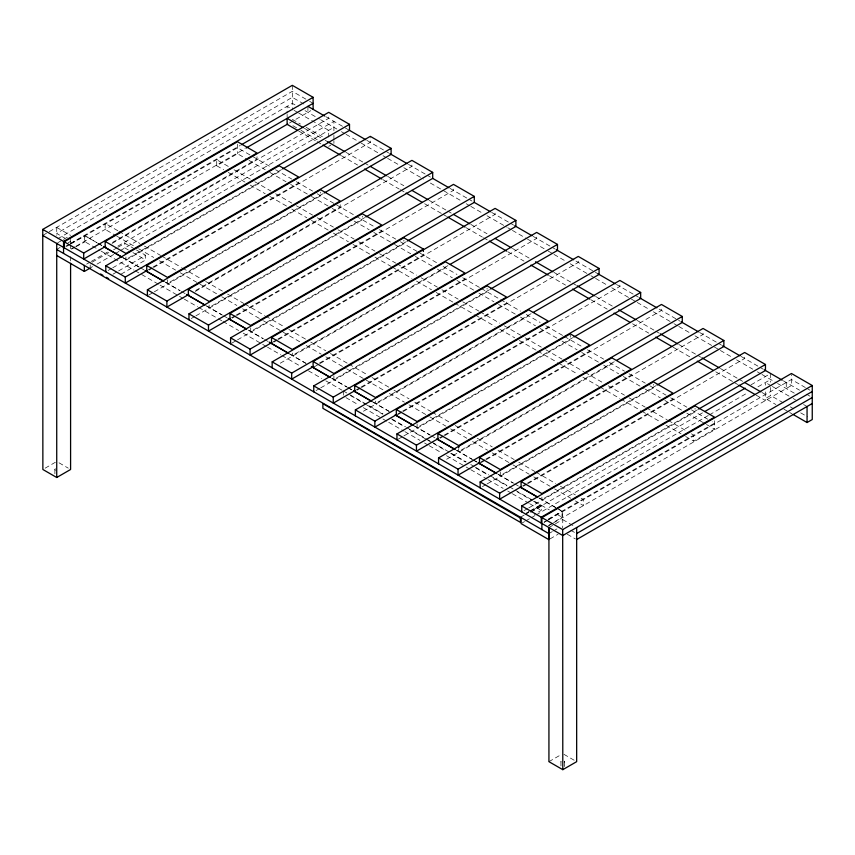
<?xml version="1.0" encoding="UTF-8"?>
<svg xmlns="http://www.w3.org/2000/svg" width="855" height="855" viewBox="0 0 855 855"><rect width="100%" height="100%" fill="white"/><g stroke="black" fill="none" stroke-linecap="round" stroke-linejoin="round"><path stroke-width="0.64" stroke-dasharray="4.28 3.21" d="M533.456 509.719L540.381 505.711L540.51 504.931L541.247 505.711L533.477 501.222M544.122 522.213L547.478 520.15M548.6 519.466L562.013 511.215L557.396 508.543M548.6 525.472L562.013 517.222L562.013 511.215M42.75 235.414L292.314 91.325L308.495 100.666M57.766 238.748L292.314 103.337L298.096 106.672M57.766 242.756L62.394 240.084M63.548 239.421L68.165 236.75M56.612 249.425L60.085 247.426M68.165 242.756L70.484 241.42M70.484 243.419L240.319 145.361M66.508 246.464L69.971 244.466M71.125 243.793L237.508 147.733L271.003 167.078M71.638 248.762L75.101 246.753M76.255 246.09L244.947 148.695M289.428 123.013L310.803 110.669M228.264 166.415L216.71 159.746L216.71 165.752L237.508 153.74L247.907 159.746M112.582 242.382L257.002 158.998L257.002 156.593M112.058 243.429L328.715 118.343L328.715 114.741M86.654 264.099L90.117 262.1M91.282 261.427L107.452 252.097M117.851 246.09L333.91 121.346L333.91 134.021M92.19 262.154L109.087 252.396M113.587 249.799L116.975 247.843M118.097 247.202L124.851 243.29L135.25 249.297M90.192 267.978L92.5 266.642M97.053 264.099L114.388 254.095M115.543 253.422L119.005 251.423M120.234 250.633L333.91 127.352M281.519 169.611L125.942 259.428L125.942 257.024M108.104 270.479L111.567 268.481M112.721 267.807L279.104 171.748L279.104 169.354M328.715 146.365L330.789 145.158M112.988 274.166L117.488 271.559M118.621 270.907L145.649 255.303L145.649 259.973L120.234 274.647M148.396 269.731L151.859 267.722M153.024 267.059L298.598 183.013L298.598 180.608M149.037 270.105L152.5 268.107M153.654 267.444L370.311 142.357L370.311 137.559M323.115 193.625L167.537 283.443L167.537 279.841M148.546 295.157L153.163 292.496M154.317 291.822L320.7 195.763L320.7 192.161M195.774 290.411L340.194 207.028L340.194 203.426M195.25 291.459L411.907 166.372L411.907 162.771M364.711 217.64L209.133 307.458L209.133 305.053M191.296 318.509L194.758 316.51M195.913 315.837L362.296 219.778L362.296 216.176M231.587 317.761L235.05 315.752M236.204 315.089L381.79 231.042L381.79 227.441M232.229 318.135L235.691 316.136M236.835 315.474L453.492 190.387L453.492 186.785M406.296 241.655L250.718 331.473L250.718 327.871M231.726 343.186L236.354 340.525M237.508 339.852L403.891 243.793L403.891 240.191M45.176 468.155L55.575 462.16M273.183 341.776L276.646 339.766M277.8 339.104L423.385 255.057L423.385 252.653M273.824 342.15L277.287 340.151M278.431 339.488L495.088 214.402L495.088 210.8M447.892 265.67L292.314 355.488L292.314 353.083M280.258 363.204L445.476 267.807L445.476 264.206M319.396 363.119L464.981 279.072L464.981 275.46M314.266 366.827L318.872 364.166M320.026 363.503L536.684 238.417L536.684 234.815M489.488 289.685L333.91 379.502L333.91 375.901M316.072 390.553L319.546 388.544M320.7 387.881L487.072 291.822L487.072 288.221M356.375 389.805L359.837 387.796M360.992 387.133L506.577 303.076L506.577 300.682M357.016 390.179L360.468 388.181M361.622 387.518L578.279 262.432L578.279 258.83M531.083 313.7L375.505 403.517L375.505 401.113M363.45 411.234L528.668 315.837L528.668 312.235M397.96 413.809L401.433 411.811M402.587 411.148L548.173 327.091L548.173 323.489M397.457 414.857L402.064 412.196M403.218 411.533L619.875 286.446L619.875 282.845M572.679 337.714L417.101 427.532L417.101 423.93M398.109 439.246L402.726 436.574M403.891 435.911L570.264 339.852L570.264 335.053M439.555 437.824L443.029 435.826M444.183 435.163L589.758 351.106L589.758 348.712M440.207 438.209L443.66 436.21M444.814 435.548L661.471 310.461L661.471 306.86M614.275 361.718L458.697 451.547L458.697 449.142M446.641 459.263L611.859 363.867L611.859 360.265M481.151 461.839L484.625 459.84M485.779 459.178L631.353 375.121L631.353 371.519M480.649 462.886L485.255 460.225M486.41 459.563L703.067 334.476L703.067 330.874M655.87 385.733L500.293 475.562L500.293 471.96M482.455 486.613L485.918 484.603M487.072 483.941L653.455 387.881L653.455 384.28M522.747 485.854L526.21 483.855M527.375 483.193L672.949 399.135L672.949 396.741M523.388 486.239L526.851 484.24M528.005 483.577L744.662 358.491L744.662 354.889M697.466 409.748L541.888 499.577L541.888 497.172M524.051 510.627L527.514 508.618M528.668 507.956L695.051 411.896L695.051 408.295M526.648 512.936L528.956 511.6M530.111 510.937L540.51 504.931M526.52 513.214L528.828 511.878M529.982 511.215L540.381 505.209M520.738 517.051L524.211 515.052M525.365 514.379L528.828 512.38M530.72 511.995L702.489 412.858M751.011 384.836L769.5 374.169M530.848 512.22L541.247 506.213L541.247 510.382L534.322 514.379M522.245 522.918L524.553 521.593M525.707 520.919L530.335 518.248M531.489 517.585L534.952 515.586M536.106 514.913L708.261 415.519M709.415 414.857L747.548 392.84M757.947 386.845L770.654 379.502M548.173 519.209L714.545 423.15L712.236 421.825M544.197 522.255L547.66 520.257M548.814 519.584L791.452 379.502L805.314 387.507M783.362 402.855L770.654 395.512L765.46 398.516L775.859 404.522M685.667 436.499L693.747 441.169L714.545 429.157L714.545 419.549M548.814 525.59L552.287 523.591M553.442 522.918L791.452 385.509L791.452 374.704M548.931 527.524L562.793 519.519L562.686 527.995M548.814 533.595L552.287 531.596M553.442 530.923L556.904 528.924M549.968 538.928L558.058 534.257M548.931 761.666L561.639 754.334M65.803 246.197L69.191 244.359M70.324 243.75L84.998 235.788L96.54 242.457M71.446 249.136L74.834 247.309M75.967 246.689L84.998 241.794L84.998 235.788M309.649 101.339L313.112 103.337M806.468 388.17L809.942 390.179M303.867 104L292.314 97.331L56.612 233.415L64.702 238.085M325.819 116.675L349.513 130.355M366.838 140.359L388.79 153.034M408.434 164.374L430.386 177.049M450.029 188.389L471.981 201.064M491.625 212.403L513.577 225.079M533.221 236.418L555.173 249.094M575.971 261.096L599.077 274.444M616.412 284.448L638.364 297.123M659.162 309.125L679.96 321.138M699.593 332.477L721.556 345.153M741.189 356.492L763.141 369.168M783.362 380.838L799.543 390.179M806.468 394.176L809.942 396.175M305.032 110.669L319.471 119.016M320.625 119.679L336.806 129.02M341.423 131.691L344.886 133.69M346.04 134.353L359.912 142.357M361.067 143.031L378.391 153.034M383.019 155.706L386.481 157.705M387.636 158.367L399.189 165.036M403.817 167.708L423.46 179.048M430.386 183.056L461.582 201.064M466.21 203.725L469.673 205.734M470.827 206.397L482.38 213.066M487.008 215.738L506.641 227.077M507.806 227.74L511.269 229.749M512.423 230.412L526.285 238.417M527.439 239.079L547.082 250.43M548.237 251.092L552.864 253.764M554.019 254.427L565.572 261.096M570.189 263.768L589.832 275.107M590.987 275.77L594.46 277.779M595.614 278.441L607.168 285.11M611.785 287.782L630.274 298.448M631.428 299.122L636.056 301.794M637.21 302.456L648.763 309.125M653.38 311.797L673.024 323.137M674.178 323.799L677.641 325.808M678.806 326.471L690.359 333.14M694.976 335.812L719.237 349.813M720.391 350.486L731.944 357.155M736.572 359.827L752.742 369.168M757.37 371.829L760.832 373.827M761.987 374.501L776.436 382.837M777.59 383.5L797.234 394.85M289.428 107.677L287.12 106.341L287.12 113.01M294.056 110.338L297.519 112.347M298.673 113.01L328.715 130.355L328.715 137.024M771.231 385.84L765.46 382.506L765.46 385.178M772.386 386.503L792.029 397.842M793.183 398.516L795.492 399.851M803.582 404.522L807.056 406.52M292.314 119.347L300.404 124.018M306.186 127.352L322.356 136.693M790.298 406.852L793.761 408.85M800.697 412.858L807.633 416.855M304.444 128.346L320.625 137.687M325.242 140.359L327.561 141.695M346.04 152.361L363.375 162.375M364.529 163.038L367.992 165.036M387.636 176.376L403.817 185.717M429.231 200.391L446.567 210.405M447.721 211.067L451.184 213.066M470.827 224.405L487.008 233.746M512.423 248.42L529.758 258.434M554.019 272.435L571.343 282.439M572.508 283.112L575.971 285.11M595.614 296.45L612.939 306.453M637.21 320.465L654.535 330.468M655.689 331.142L659.162 333.14M678.806 344.48L700.758 357.155M720.391 368.494L737.726 378.498M738.88 379.171L743.508 381.832M761.987 392.509L765.46 394.508M292.891 125.685L299.827 129.682M300.981 130.355L317.162 139.696M783.939 409.192L788.567 411.854M789.721 412.527L792.029 413.852M298.673 131.018L316.008 141.022M317.162 141.695L321.779 144.356M341.423 155.706L357.593 165.036M383.019 179.71L399.189 189.051M400.343 189.725L404.971 192.386M424.614 203.725L441.939 213.739M443.093 214.402L446.567 216.4M466.21 227.74L482.38 237.081M483.535 237.754L488.162 240.415M507.806 251.755L523.976 261.096M549.391 275.77L565.572 285.11M590.987 299.784L607.168 309.125M632.582 323.799L648.763 333.14M673.024 347.151L690.359 357.155M715.774 371.829L733.109 381.832M734.263 382.506L737.726 384.504M756.215 395.181L765.46 400.514L765.46 390.511M275.62 169.75L291.801 179.08M296.311 181.688L312.588 191.082M317.205 193.754L355.327 215.759M356.482 216.422L373.806 226.425M379.492 229.717L395.747 239.101M400.375 241.762L437.333 263.105M443.104 266.439L456.965 274.444M462.683 277.747L480.072 287.782M481.226 288.445L520.492 311.124M526.274 314.458L540.136 322.463M545.875 325.776L563.231 335.791M564.386 336.464L582.886 347.141M587.471 349.781L603.662 359.132M609.433 362.467L624.471 371.156M629.066 373.795L645.247 383.136M649.864 385.808L666.066 395.17M670.651 397.81L686.822 407.151M691.449 409.812L707.662 419.185M249.062 160.409L265.232 169.75M269.849 172.411L286.019 181.752M290.636 184.413L310.28 195.752M311.434 196.426L331.067 207.754M332.221 208.428L348.391 217.758M354.173 221.092L369.189 229.76M373.806 232.432L393.439 243.771M394.593 244.434L410.763 253.775M415.391 256.436L432.716 266.439M437.333 269.111L452.348 277.779M456.965 280.451L474.29 290.454M478.918 293.115L493.934 301.783M498.551 304.455L515.875 314.458M520.492 317.12L535.508 325.798M540.136 328.459L557.46 338.462M562.077 341.134L577.093 349.802M581.71 352.463L599.045 362.467M603.662 365.138L618.678 373.806M623.295 376.478L644.093 388.48M645.247 389.143L660.263 397.81M664.88 400.482L682.205 410.486M686.822 413.157L705.311 423.824M706.465 424.486L714.545 429.157M234.035 169.75L250.205 179.08M254.833 181.752L271.003 191.093M275.62 193.754L291.79 203.095M296.407 205.756L312.577 215.097M317.205 217.758L333.375 227.099M337.992 229.771L354.162 239.101M358.779 241.773L374.95 251.103M379.577 253.775L395.747 263.105M396.902 263.778L416.535 275.118M421.152 277.779L437.322 287.12M441.95 289.781L458.12 299.122M462.737 301.783L478.907 311.124M480.061 311.786L499.694 323.126M504.322 325.798L520.492 335.128M525.109 337.8L541.279 347.13M545.907 349.802L562.077 359.143M563.231 359.805L584.018 371.807M585.173 372.47L603.651 383.147M608.279 385.808L624.449 395.149M629.066 397.821L645.236 407.151M646.391 407.824L667.178 419.826M668.343 420.489L685.667 430.493M691.439 433.827L693.747 435.163L693.747 441.169M216.71 165.752L223.636 169.75M228.264 172.421L245.588 182.425M250.205 185.086L265.221 193.754M269.838 196.426L287.173 206.429M291.79 209.09L306.806 217.769M311.423 220.43L328.748 230.433M333.375 233.105L348.391 241.773M353.008 244.434L370.333 254.437M374.95 257.109L391.12 266.45M392.274 267.113L411.918 278.452M416.535 281.113L431.551 289.781M436.168 292.453L453.492 302.456M454.657 303.119L474.29 314.458M475.444 315.132L495.077 326.46M499.694 329.132L514.71 337.8M519.338 340.472L536.662 350.475M537.816 351.138L557.449 362.477M558.604 363.14L577.093 373.806M582.864 377.141L599.034 386.481M600.189 387.144L619.822 398.483M620.976 399.157L640.619 410.486M641.774 411.159L660.252 421.825M666.024 425.159L681.04 433.827M117.851 230.743L105.144 223.412L105.144 229.407L115.543 235.414M119.005 231.416L139.803 243.419M144.431 246.09L160.601 255.431M161.755 256.094L181.399 267.433M182.553 268.107L201.043 278.773M205.66 281.445L222.995 291.448M227.612 294.12L243.793 303.461M244.947 304.124L264.59 315.463M265.745 316.126L284.234 326.802M288.851 329.474L306.186 339.478M310.803 342.15L325.819 350.817M330.447 353.489L347.782 363.493M348.936 364.155L367.415 374.832M372.043 377.504L389.367 387.507M393.995 390.179L409.011 398.847M414.793 402.181L430.963 411.522M432.117 412.185L450.606 422.862M455.234 425.534L472.559 435.537M477.186 438.209L492.202 446.876M497.984 450.211L514.154 459.552M518.782 462.224L534.952 471.554M536.106 472.227L555.75 483.567M560.367 486.228L575.394 494.906M581.165 498.241L583.484 499.577L583.484 505.583L575.394 500.912M116.697 236.087L137.495 248.089M138.649 248.762L153.665 257.43M159.447 260.764L175.617 270.105M180.245 272.766L198.734 283.443M199.888 284.116L217.213 294.12M221.84 296.781L236.856 305.459M242.638 308.794L262.282 320.133M263.436 320.796L281.915 331.473M283.069 332.135L300.404 342.15M306.186 345.484L321.202 354.152M325.819 356.824L345.463 368.163M346.617 368.826L365.106 379.502M366.261 380.165L383.596 390.179M389.367 393.514L404.394 402.181M409.011 404.853L428.654 416.193M429.809 416.855L445.989 426.196M450.606 428.868L466.787 438.209M472.559 441.543L487.585 450.211M492.202 452.883L511.846 464.222M513 464.885L529.181 474.226M533.798 476.898L549.968 486.228M554.596 488.9L570.766 498.241M136.415 249.97L145.649 255.303M128.325 249.97L124.851 247.961L124.851 243.29M132.942 252.631L145.649 259.973M97.053 242.756L84.346 235.414L84.346 241.42L100.014 250.462M98.207 243.419L102.835 246.09M122.468 257.43L138.649 266.771M165.218 282.107L180.245 290.786M181.399 291.448L186.016 294.12M206.814 306.122L221.84 314.8M248.41 330.137L263.436 338.815M264.59 339.478L268.053 341.476M290.005 354.152L306.186 363.493M331.601 378.166L346.617 386.845M347.782 387.507L352.399 390.179M373.197 402.181L389.367 411.522M414.793 426.196L429.809 434.864M456.388 450.211L472.559 459.552M473.713 460.214L477.186 462.224M497.984 474.226L513 482.893M539.569 498.241L555.75 507.581M556.904 508.244L562.686 511.579L562.686 517.585L554.596 512.915M97.694 243.13L102.322 245.791M123.109 257.793L139.28 267.134M140.434 267.797L143.897 269.806M165.849 282.471L179.71 290.476M206.269 305.812L222.439 315.153M223.593 315.816L227.067 317.814M249.008 330.49L262.87 338.495M289.428 353.831L305.598 363.161M332.168 378.509L347.183 387.176M348.338 387.839L351.8 389.837M372.598 401.85L388.769 411.18M414.173 425.854L430.343 435.195M431.497 435.858L434.971 437.856M456.912 450.532L471.928 459.199M473.082 459.862L476.545 461.86M498.497 474.536L513.502 483.203M514.667 483.877L519.284 486.538M538.917 497.877L556.242 507.881M101.168 251.135L134.032 270.105M135.186 270.768L158.912 284.48M160.067 285.143L183.173 298.481M184.327 299.143L197.569 306.795M198.734 307.458L217.213 318.135M218.367 318.797L221.84 320.796M222.995 321.469L238.609 330.49M243.237 333.161L266.332 346.499M267.487 347.162L280.761 354.825M281.915 355.488L300.404 366.164M308.495 370.835L321.769 378.509M325.819 380.838L342 390.179M343.154 390.842L382.987 413.852M391.686 418.865L405.548 426.859M406.702 427.532L430.963 441.543M432.117 442.206L466.146 461.871M470.774 464.532L474.236 466.531M475.391 467.204L488.739 474.888M489.894 475.562L514.154 489.573M515.309 490.236L549.316 509.879M350.582 395.63L365.534 404.265M366.677 404.928L382.784 414.226M391.985 419.538L404.639 426.837M409.246 429.499L426.495 439.459M427.65 440.122L432.256 442.783M433.399 443.446L446.054 450.756M450.66 453.407L465.612 462.042M475.968 468.016L488.622 475.327M493.217 477.977L507.026 485.95M517.382 491.924L532.334 500.56M540.381 505.711L541.247 506.213M56.612 227.409L70.591 235.349M562.686 519.584L574.239 526.253M345.986 397.65L358.694 404.981M363.322 407.653L381.8 418.33M382.955 418.993L387.582 421.665M388.736 422.327L403.752 430.995M404.917 431.668L419.933 440.336M424.55 443.008L428.024 445.006M429.178 445.679L441.885 453.011M446.502 455.683L464.992 466.36M466.146 467.022L469.619 469.021M470.774 469.694L486.944 479.024M488.098 479.698L503.125 488.365M507.742 491.037L511.205 493.036M512.369 493.709L528.54 503.039M529.694 503.713L541.247 510.382M570.766 530.26L575.394 532.932M567.303 534.257L575.394 538.928M59.038 462.822L68.282 468.155M563.947 754.334L575.501 761.003M786.258 382.506L786.258 388.512M770.654 373.496L770.654 382.174M770.654 387.507L770.654 395.512M564.631 761.666L564.631 766.668M560.955 761.666L560.955 766.668M343.678 391.643L343.678 395.149M333.91 135.357L333.91 139.354M333.91 140.69L333.91 143.362M307.918 106.341L307.918 112.347M292.314 85.329L292.314 110.006M287.12 114.346L287.12 117.007M237.508 144.132L237.508 153.74M90.192 264.847L90.192 266.931M70.591 239.347L70.484 243.825M70.591 244.658L70.591 248.655M70.591 256.639L70.591 261.961M56.729 227.345L56.729 235.328M54.891 469.491L54.891 474.493A1.838 1.058 0 0 1 55.425 473.745M55.425 470.25A1.838 1.058 0 0 1 55.425 468.743M564.386 761.142A1.838 1.058 0 0 1 564.386 762.2M561.019 761.944A1.838 1.058 0 0 1 561.019 761.399M564.386 766.144A1.838 1.058 0 0 1 564.567 766.401"/><path stroke-width="1.28" d="M70.591 263.287L70.591 469.491L56.729 477.496L42.868 469.491L42.75 229.407L292.314 85.329L313.112 97.331L313.112 109.344M42.75 229.407L63.548 241.42L313.112 97.331M64.2 241.794L237.508 141.738L257.002 152.992L83.694 253.048L64.2 241.794L64.2 247.8M241.484 144.698L313.112 103.337M246.101 148.033L287.697 124.018M105.144 247.426L105.144 241.42L328.715 112.336L349.513 124.349L349.513 130.355L282.674 168.948M105.646 246.379L83.694 259.054L83.694 253.048M56.612 255.431L84.346 271.441L90.117 268.107M349.513 124.349L125.942 253.422L105.144 241.42M105.796 265.809L279.104 165.752L298.598 177.006L125.29 277.063L105.796 265.809L105.796 271.815M146.739 271.441L146.739 265.435L370.311 136.351L391.109 148.364L391.109 154.37L324.259 192.952M147.242 270.394L125.29 283.069L125.29 277.063M391.109 148.364L167.537 277.437L146.739 265.435M147.391 289.824L320.7 189.767L340.194 201.021L166.885 301.078L147.391 289.824L147.391 295.83M188.335 295.456L188.335 289.45L411.907 160.366L432.694 172.379L432.694 178.385L365.855 216.967M188.837 294.409L166.885 307.084L166.885 301.078M432.694 172.379L209.133 301.452L188.335 289.45M188.976 313.838L362.296 213.782L381.79 225.036L208.481 325.092L188.976 313.838L188.976 319.845M229.931 319.471L229.931 313.464L453.492 184.381L474.29 196.394L474.29 202.4L407.45 240.982M230.433 318.423L208.481 331.099L208.481 325.092M474.29 196.394L250.718 325.466L229.931 313.464M230.572 343.86L230.572 337.853L403.891 237.797L423.385 249.051L423.385 251.456M230.572 337.853L250.077 349.107L423.385 249.051M271.516 343.486L271.516 337.479L495.088 208.396L515.886 220.408L515.886 226.415L450.2 264.334M272.029 342.438L250.077 355.114L250.077 349.107M515.886 220.408L292.314 349.481L271.516 337.479M272.168 361.868L445.476 261.812L464.981 273.066L291.673 373.122L272.168 361.868L272.168 367.874M313.112 367.49L313.112 361.494L536.684 232.41L557.481 244.423L557.481 250.43L490.642 289.011M313.625 366.453L291.673 379.128L291.673 373.122M557.481 244.423L333.91 373.496L313.112 361.494M313.764 385.883L487.072 285.816L506.577 297.08L333.258 397.137L313.764 385.883L313.764 391.889M354.707 391.505L354.707 385.509L578.279 256.425L599.077 268.438L599.077 274.444L533.392 312.364M355.21 390.468L333.258 403.143L333.258 397.137M599.077 268.438L375.505 397.511L354.707 385.509M355.359 409.898L528.668 309.831L548.173 321.095L374.853 421.152L355.359 409.898L355.359 415.904M396.303 415.519L396.303 409.524L619.875 280.44L640.673 292.453L640.673 298.448L573.833 337.041M396.805 414.483L374.853 427.158L374.853 421.152M640.673 292.453L417.101 421.526L396.303 409.524M396.955 433.913L570.264 333.845L589.758 345.11L416.449 445.166L396.955 433.913L396.955 439.908M437.899 439.534L437.899 433.538L661.471 304.455L682.269 316.468L682.269 322.463L616.583 360.393M438.401 438.497L416.449 451.173L416.449 445.166M437.899 433.538L458.697 445.541L682.269 316.468M438.551 457.927L611.859 357.86L631.353 369.125L458.045 469.181L438.551 457.927L438.551 463.923M479.495 463.549L479.495 457.553L703.067 328.47L723.864 340.482L723.864 346.478L657.025 385.071M479.997 462.512L458.045 475.188L458.045 469.181M723.864 340.482L500.293 469.555L479.495 457.553M480.147 481.942L653.455 381.875L672.949 393.14L499.641 493.196L480.147 481.942L480.147 487.938M521.09 487.564L521.09 481.568L744.662 352.484L765.46 364.497L765.46 370.493L698.62 409.085M521.593 486.527L499.641 499.202L499.641 493.196M765.46 364.497L541.888 493.57L521.09 481.568M521.742 505.957L695.051 405.89L714.545 417.155L541.236 517.211L521.742 505.957L521.742 511.953M704.798 411.522L745.239 388.17M541.888 529.598L541.888 517.585L791.452 373.496L812.25 385.509L812.25 419.527L807.056 422.53L793.183 414.525M541.888 517.585L562.686 529.587L812.25 385.509M562.686 535.593L812.25 391.505M576.548 533.595L812.25 397.511M576.548 539.601L812.25 403.517M548.931 527.524L548.931 761.666L562.793 769.671L576.665 761.666L576.665 527.524M307.918 106.341L324.665 116.013M349.513 130.355L365.684 139.696M389.944 153.697L407.279 163.711M432.694 178.385L448.875 187.715M474.29 202.4L490.471 211.73M514.731 225.741L532.067 235.745M556.327 249.756L573.662 259.76M597.923 273.771L615.258 283.774M639.519 297.786L656.843 307.789M681.114 321.801L698.439 331.804M722.71 345.815L740.035 355.819M764.306 369.83L782.207 380.165M303.29 127.684L287.12 118.343L287.12 124.349L297.519 130.355M327.561 141.695L344.886 151.698M370.311 166.372L386.481 175.713M411.907 190.387L428.077 199.728M453.492 214.402L469.673 223.743M495.088 238.417L511.269 247.758M535.529 261.769L552.864 271.772M577.125 285.784L594.46 295.787M618.721 309.799L636.056 319.802M660.317 333.813L677.641 343.817M701.912 357.818L719.237 367.832M744.662 382.506L760.832 391.846M322.934 145.029L340.269 155.033M364.529 169.044L381.864 179.048M406.125 193.059L422.306 202.4M447.721 217.074L465.056 227.077M489.317 241.089L506.641 251.092M530.912 265.103L548.237 275.107M572.508 289.118L589.832 299.122M614.093 313.133L630.274 322.463M655.689 337.148L671.87 346.478M697.285 361.163L713.465 370.493M738.88 385.178L755.061 394.508M103.989 246.753L121.314 256.757M145.585 270.768L164.064 281.445M187.181 294.783L204.505 304.786M228.766 318.797L246.101 328.801M269.207 342.15L288.851 353.489M311.957 366.827L330.447 377.504M353.553 390.842L372.043 401.519M395.149 414.857L413.638 425.534M436.745 438.872L455.234 449.548M478.34 462.886L496.819 473.563M519.936 486.901L537.261 496.905M103.476 246.464L121.955 257.131M145.051 270.469L163.54 281.135M186.636 294.473L205.114 305.149M228.221 318.488L246.7 329.154M269.795 342.492L288.274 353.158M311.38 366.496L329.859 377.173M354.109 391.173L371.444 401.177M395.694 415.188L413.018 425.192M437.279 439.192L454.604 449.196M478.853 463.196L496.178 473.2M520.438 487.211L537.763 497.215M42.75 235.414L562.793 535.529M100.591 273.985L102.899 275.31M106.373 277.319L108.681 278.655M56.612 249.425L548.814 533.595M807.056 406.52L807.056 422.53M562.686 529.587L562.793 769.671M548.814 527.588L548.814 539.601L521.09 523.591L521.09 517.585M541.236 517.211L541.236 523.217M458.697 445.541L458.697 447.945M84.346 265.435L84.346 271.441M63.548 241.42L63.548 253.422M56.729 243.354L56.729 477.496M519.605 517.093L520.449 518.216L520.449 522.384L322.88 408.316L322.88 403.646L520.321 518.002L519.605 517.093"/></g></svg>
